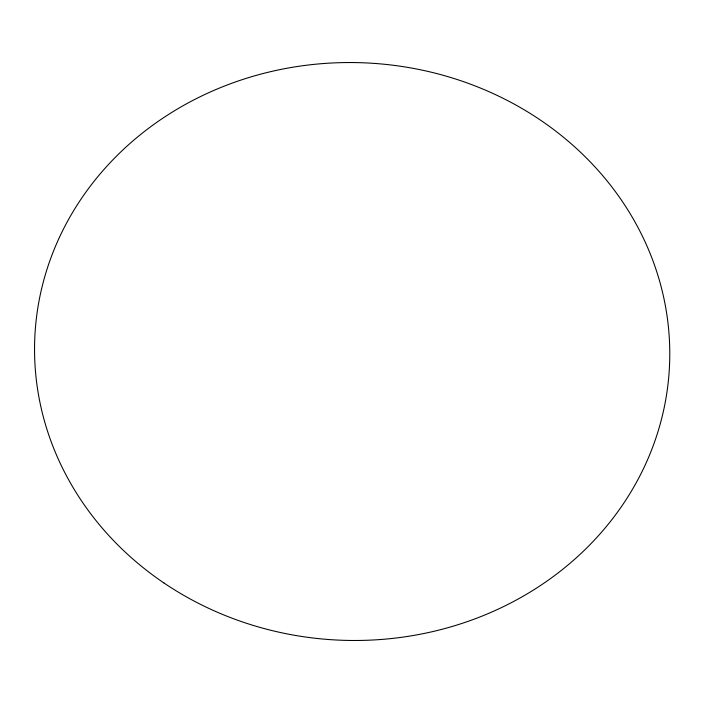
<?xml version="1.0" encoding="UTF-8"?>
<svg xmlns="http://www.w3.org/2000/svg" width="703" height="703" viewBox="0 0 703 703"><rect width="100%" height="100%" fill="white"/><g stroke="black" fill="none" stroke-linecap="round" stroke-linejoin="round"><path stroke-width="1.05" d="M164.089 583.068A317.659 288.924 2.3 0 0 667.85 385.455A317.659 288.924 2.3 0 0 224.547 86.012A317.659 288.924 2.3 0 0 164.089 583.068"/></g></svg>
